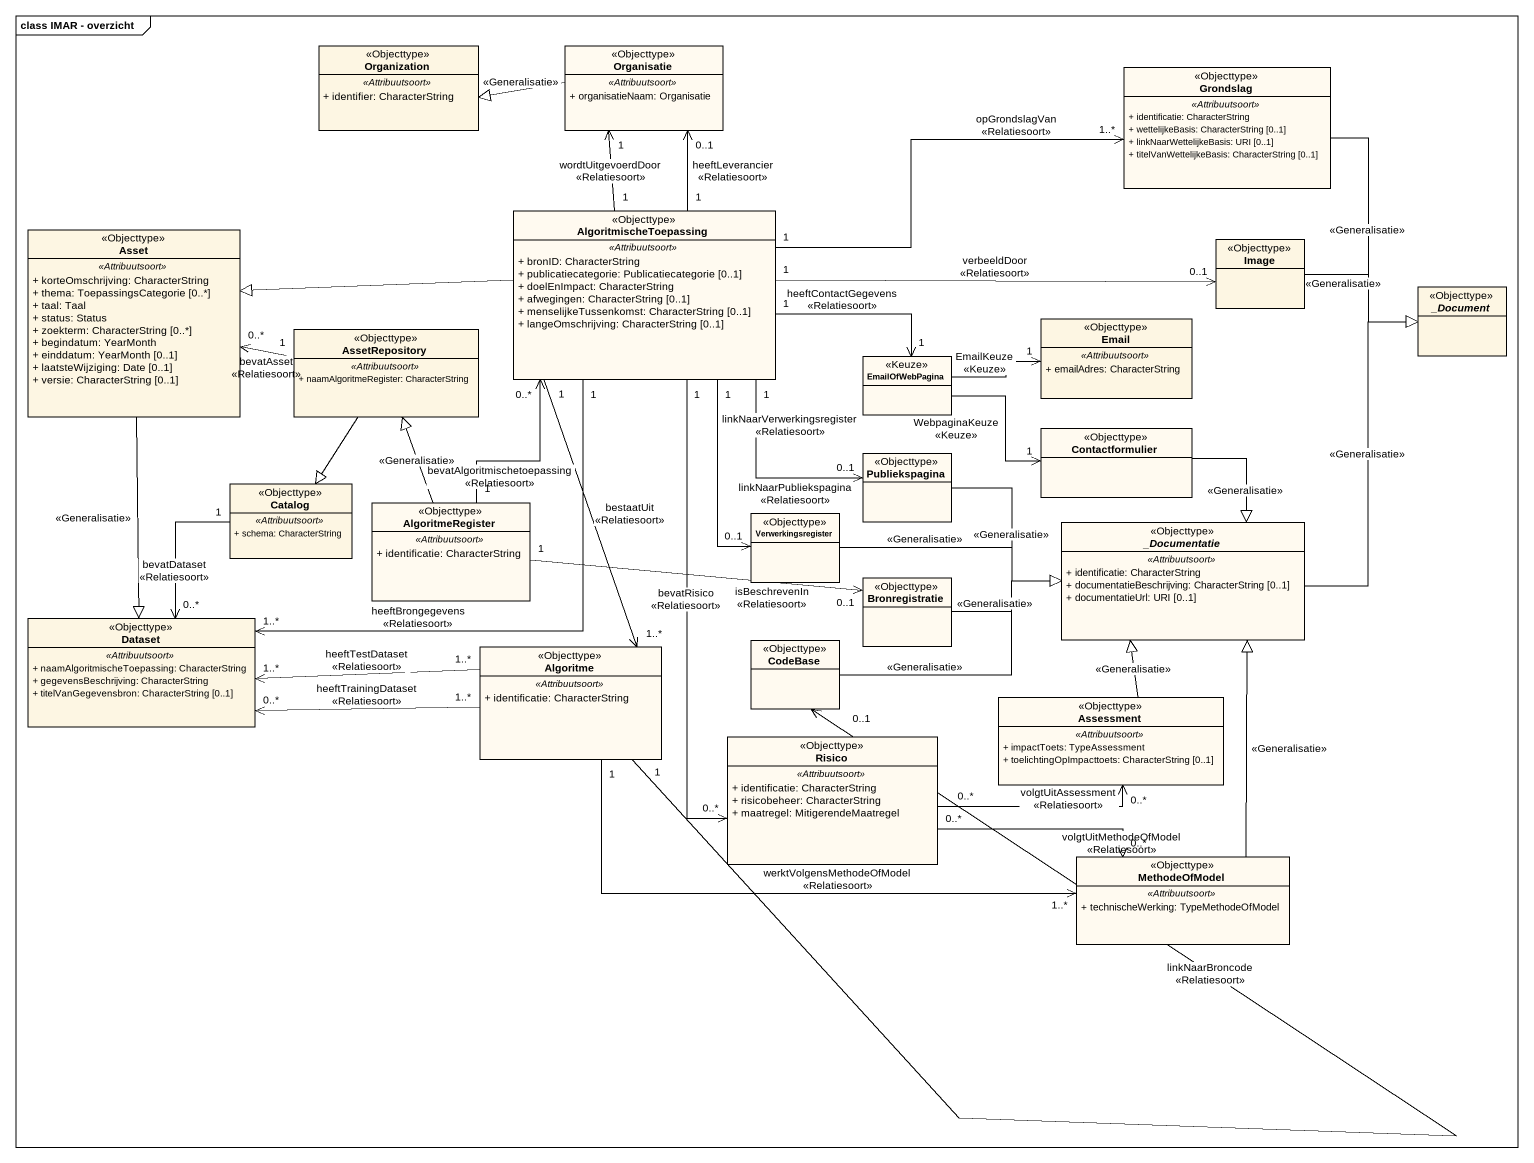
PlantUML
@startuml
mainframe class IMAR - overzicht
hide circle
hide empty members
skinparam classAttributeIconSize 0
class Organization <<Objecttype>> {
  .. <<Attribuutsoort>> ..
  + identifier: CharacterString
}
class Organisatie <<Objecttype>> #FFFAF0 {
  .. <<Attribuutsoort>> ..
  + organisatieNaam: Organisatie
}
class Grondslag <<Objecttype>> #FFFAF0 {
  .. <<Attribuutsoort>> ..
  + identificatie: CharacterString
  + wettelijkeBasis: CharacterString [0..1]
  + linkNaarWettelijkeBasis: URI [0..1]
  + titelVanWettelijkeBasis: CharacterString [0..1]
}
class AlgoritmischeToepassing <<Objecttype>> #FFFAF0 {
  .. <<Attribuutsoort>> ..
  + bronID: CharacterString
  + publicatiecategorie: Publicatiecategorie [0..1]
  + doelEnImpact: CharacterString
  + afwegingen: CharacterString [0..1]
  + menselijkeTussenkomst: CharacterString [0..1]
  + langeOmschrijving: CharacterString [0..1]
}
class Asset <<Objecttype>> {
  .. <<Attribuutsoort>> ..
  + korteOmschrijving: CharacterString
  + thema: ToepassingsCategorie [0..*]
  + taal: Taal
  + status: Status
  + zoekterm: CharacterString [0..*]
  + begindatum: YearMonth
  + einddatum: YearMonth [0..1]
  + laatsteWijziging: Date [0..1]
  + versie: CharacterString [0..1]
}
class Image <<Objecttype>>
abstract class "_Document" as Document <<Objecttype>>
class AssetRepository <<Objecttype>> {
  .. <<Attribuutsoort>> ..
  + naamAlgoritmeRegister: CharacterString
}
class Email <<Objecttype>> {
  .. <<Attribuutsoort>> ..
  + emailAdres: CharacterString
}
class EmailOfWebPagina <<Keuze>> #FFFAF0
class Contactformulier <<Objecttype>> #FFFAF0
class Catalog <<Objecttype>> {
  .. <<Attribuutsoort>> ..
  + schema: CharacterString
}
class Publiekspagina <<Objecttype>> #FFFAF0
class AlgoritmeRegister <<Objecttype>> #FFFAF0 {
  .. <<Attribuutsoort>> ..
  + identificatie: CharacterString
}
class Verwerkingsregister <<Objecttype>> #FFFAF0
abstract class "_Documentatie" as Documentatie <<Objecttype>> #FFFAF0 {
  .. <<Attribuutsoort>> ..
  + identificatie: CharacterString
  + documentatieBeschrijving: CharacterString [0..1]
  + documentatieUrl: URI [0..1]
}
class Dataset <<Objecttype>> {
  .. <<Attribuutsoort>> ..
  + naamAlgoritmischeToepassing: CharacterString
  + gegevensBeschrijving: CharacterString
  + titelVanGegevensbron: CharacterString [0..1]
}
class Bronregistratie <<Objecttype>> #FFFAF0
class Algoritme <<Objecttype>> #FFFAF0 {
  .. <<Attribuutsoort>> ..
  + identificatie: CharacterString
}
class CodeBase <<Objecttype>> #FFFAF0
class Assessment <<Objecttype>> #FFFAF0 {
  .. <<Attribuutsoort>> ..
  + impactToets: TypeAssessment
  + toelichtingOpImpacttoets: CharacterString [0..1]
}
class Risico <<Objecttype>> #FFFAF0 {
  .. <<Attribuutsoort>> ..
  + identificatie: CharacterString
  + risicobeheer: CharacterString
  + maatregel: MitigerendeMaatregel
}
class MethodeOfModel <<Objecttype>> #FFFAF0 {
  .. <<Attribuutsoort>> ..
  + technischeWerking: TypeMethodeOfModel
}
Organisatie -left-|> Organization : <<Generalisatie>>
Grondslag --|> Document : <<Generalisatie>>
AlgoritmischeToepassing "1" -up-> "1" Organisatie : wordtUitgevoerdDoor\n<<Relatiesoort>>
AlgoritmischeToepassing "1" -up-> "0..1" Organisatie : heeftLeverancier\n<<Relatiesoort>>
AlgoritmischeToepassing "1" -right-> "1..*" Grondslag : opGrondslagVan\n<<Relatiesoort>>
AlgoritmischeToepassing -left-|> Asset
AlgoritmischeToepassing "1" -right-> "0..1" Image : verbeeldDoor\n<<Relatiesoort>>
AlgoritmischeToepassing "1" -right-> "1" EmailOfWebPagina : heeftContactGegevens\n<<Relatiesoort>>
AlgoritmischeToepassing "1" --> "0..1" Publiekspagina : linkNaarPubliekspagina\n<<Relatiesoort>>
AlgoritmischeToepassing "1" --> "0..1" Verwerkingsregister : linkNaarVerwerkingsregister\n<<Relatiesoort>>
AlgoritmischeToepassing "1" --> "1..*" Dataset : heeftBrongegevens\n<<Relatiesoort>>
AlgoritmischeToepassing "1" --> "1..*" Algoritme : bestaatUit\n<<Relatiesoort>>
AlgoritmischeToepassing "1" --> "0..*" Risico : bevatRisico\n<<Relatiesoort>>
Asset --|> Dataset : <<Generalisatie>>
Image -right-|> Document : <<Generalisatie>>
AssetRepository "1" -left-> "0..*" Asset : bevatAsset\n<<Relatiesoort>>
AssetRepository --|> Catalog
EmailOfWebPagina -right-> "1" Email : EmailKeuze\n<<Keuze>>
EmailOfWebPagina -right-> "1" Contactformulier : WebpaginaKeuze\n<<Keuze>>
Contactformulier --|> Documentatie : <<Generalisatie>>
Catalog "1" --> "0..*" Dataset : bevatDataset\n<<Relatiesoort>>
Publiekspagina -right-|> Documentatie : <<Generalisatie>>
AlgoritmeRegister "1" -up-> "0..*" AlgoritmischeToepassing : bevatAlgoritmischetoepassing\n<<Relatiesoort>>
AlgoritmeRegister -up-|> AssetRepository : <<Generalisatie>>
AlgoritmeRegister "1" -right-> "0..1" Bronregistratie : isBeschrevenIn\n<<Relatiesoort>>
Verwerkingsregister -right-|> Documentatie : <<Generalisatie>>
Documentatie -up-|> Document : <<Generalisatie>>
Bronregistratie -right-|> Documentatie : <<Generalisatie>>
Algoritme "1..*" -left-> "0..*" Dataset : heeftTrainingDataset\n<<Relatiesoort>>
Algoritme "1..*" -left-> "1..*" Dataset : heeftTestDataset\n<<Relatiesoort>>
Algoritme "1" -right-> "0..1" CodeBase : linkNaarBroncode\n<<Relatiesoort>>
Algoritme "1" -right-> "1..*" MethodeOfModel : werktVolgensMethodeOfModel\n<<Relatiesoort>>
CodeBase -right-|> Documentatie : <<Generalisatie>>
Assessment -up-|> Documentatie : <<Generalisatie>>
Risico "0..*" -right-> "0..*" Assessment : volgtUitAssessment\n<<Relatiesoort>>
Risico "0..*" -right-> "0..*" MethodeOfModel : volgtUitMethodeOfModel\n<<Relatiesoort>>
MethodeOfModel -up-|> Documentatie : <<Generalisatie>>
@enduml
